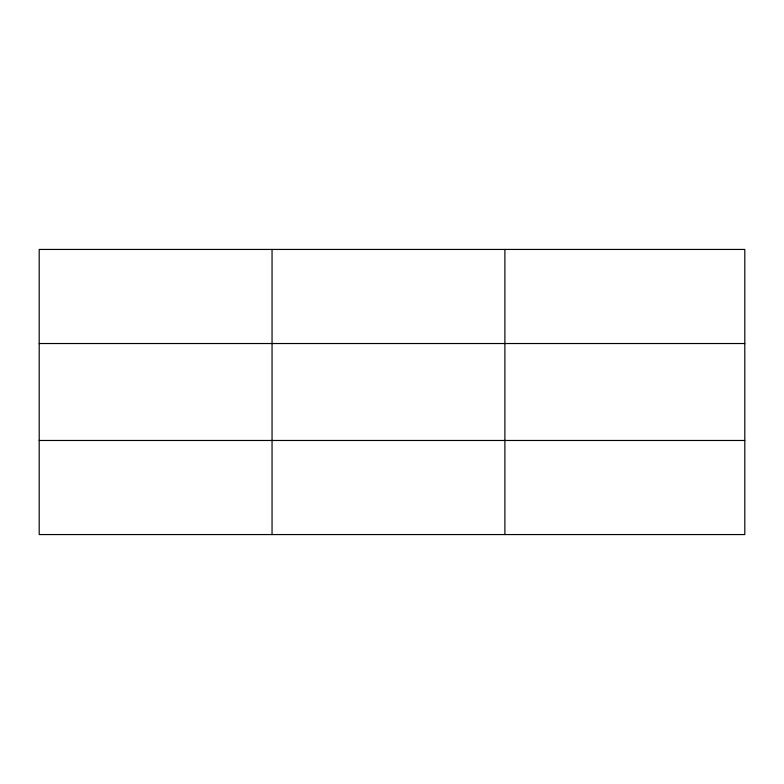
<?xml version="1.0" encoding="UTF-8"?>
<svg xmlns="http://www.w3.org/2000/svg" width="784" height="784" viewBox="0 0 784 784"><rect width="100%" height="100%" fill="white"/><g stroke="black" fill="none" stroke-linecap="round" stroke-linejoin="round"><path stroke-width="1.18" d="M272.048 534.561L272.048 249.439M504.896 534.561L504.896 249.439M744.8 440.471L744.8 534.561L39.2 534.561L39.2 249.439L744.8 249.439L744.8 440.471L39.2 440.471M39.2 343.529L744.8 343.529"/></g></svg>
